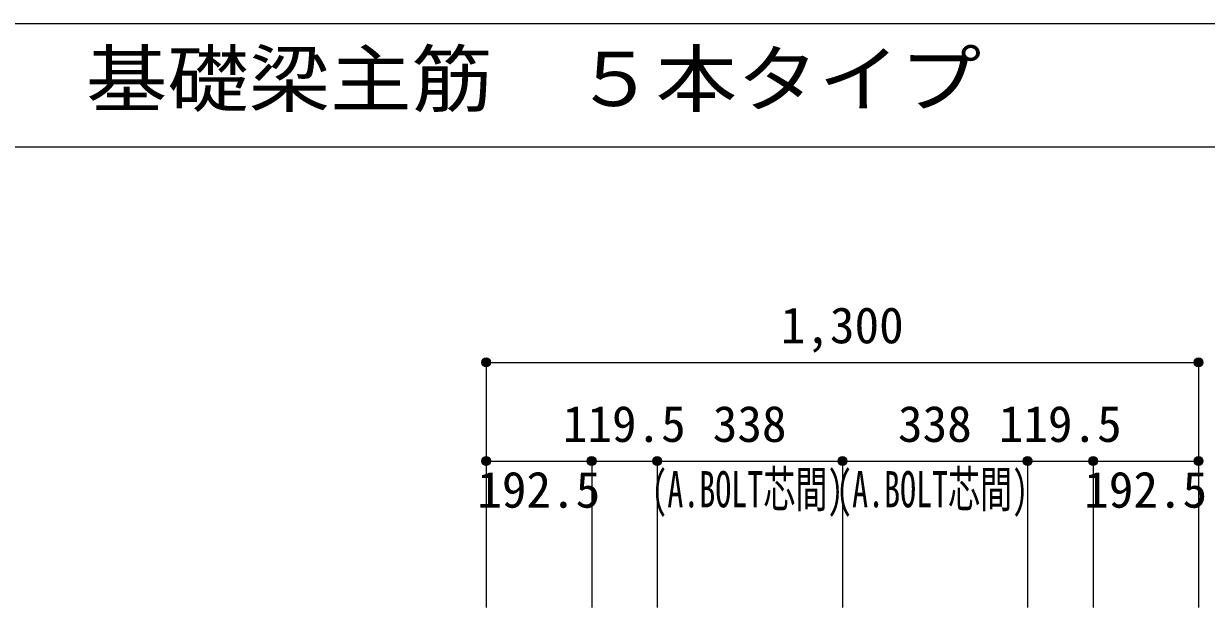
# Model space of a CAD drawing. Units: millimetres at full size, sheet at 1:30. Extents: x -5973 to 5954, y -4195 to 4201.
# Drawn here: x -942 to 1217, y 3136 to 4201 of the extents above; entities that cross this region are included whole.
import ezdxf
from ezdxf.enums import TextEntityAlignment as Align

# ---------------------------------------------------------------- set-up
doc = ezdxf.new("R2010")
doc.units = ezdxf.units.MM
doc.header["$LTSCALE"] = 30
doc.header["$PDMODE"] = 32
doc.header["$PDSIZE"] = 15
for name, color, linetype in [('0-7_文字', 4, 'Continuous'), ('0-D_寸法', 4, 'Continuous'), ('6-7_文字', 7, 'Continuous'), ('F-0_枠', 6, 'Continuous')]:
    doc.layers.add(name, color=color, linetype=linetype)
doc.styles.add('ＭＳ ゴシック', font='')
doc.styles.get('ＭＳ ゴシック').set_extended_font_data('MS Gothic')

msp = doc.modelspace()

# ---------------------------------------------------------------- linework, layer by layer
at = {"layer": '0-D_寸法'}
for p, q in [((-97.56, 3583.07), (-97.56, 3403.07)), ((-97.56, 3583.07), (-97.56, 3403.07)), ((-97.56, 3583.07), (1202.44, 3583.07)), ((-97.56, 3583.07), (1202.44, 3583.07)), ((1202.44, 3583.07), (1202.44, 3136.03)), ((-97.56, 3403.07), (-97.56, 3136.03)), ((-97.56, 3403.07), (94.94, 3403.07)), ((-97.56, 3403.07), (-97.56, 3136.03)), ((94.94, 3403.07), (94.94, 3136.03)), ((94.94, 3403.07), (214.44, 3403.07)), ((214.44, 3403.07), (214.44, 3136.03)), ((214.44, 3403.07), (552.44, 3403.07)), ((552.44, 3403.07), (552.44, 3136.03)), ((552.44, 3403.07), (890.44, 3403.07)), ((890.44, 3403.07), (890.44, 3136.03)), ((890.44, 3403.07), (1009.94, 3403.07)), ((1009.94, 3403.07), (1009.94, 3136.03)), ((1009.94, 3403.07), (1202.44, 3403.07))]:
    msp.add_line(p, q, dxfattribs=at)
for centre, radius in [((-97.56, 3583.07), 8), ((-97.56, 3583.07), 7.2), ((-97.56, 3583.07), 6.4), ((-97.56, 3583.07), 5.6), ((-97.56, 3583.07), 4.8), ((-97.56, 3583.07), 4), ((-97.56, 3583.07), 3.2), ((-97.56, 3583.07), 2.4), ((-97.56, 3583.07), 1.6), ((-97.56, 3583.07), 0.8), ((1202.44, 3583.07), 8), ((1202.44, 3583.07), 7.2), ((1202.44, 3583.07), 6.4), ((1202.44, 3583.07), 5.6), ((1202.44, 3583.07), 4.8), ((1202.44, 3583.07), 4), ((1202.44, 3583.07), 3.2), ((1202.44, 3583.07), 2.4), ((1202.44, 3583.07), 1.6), ((1202.44, 3583.07), 0.8), ((-97.56, 3403.07), 8), ((-97.56, 3403.07), 7.2), ((94.94, 3403.07), 8), ((94.94, 3403.07), 7.2), ((214.44, 3403.07), 8), ((214.44, 3403.07), 7.2), ((552.44, 3403.07), 8), ((552.44, 3403.07), 7.2), ((890.44, 3403.07), 8), ((890.44, 3403.07), 7.2), ((1009.94, 3403.07), 8), ((1009.94, 3403.07), 7.2), ((1202.44, 3403.07), 8), ((1202.44, 3403.07), 7.2), ((-97.56, 3403.07), 6.4), ((-97.56, 3403.07), 5.6), ((-97.56, 3403.07), 4.8), ((-97.56, 3403.07), 4), ((-97.56, 3403.07), 3.2), ((-97.56, 3403.07), 2.4), ((-97.56, 3403.07), 1.6), ((-97.56, 3403.07), 0.8), ((94.94, 3403.07), 6.4), ((94.94, 3403.07), 5.6), ((94.94, 3403.07), 4.8), ((94.94, 3403.07), 4), ((94.94, 3403.07), 3.2), ((94.94, 3403.07), 2.4), ((94.94, 3403.07), 1.6), ((94.94, 3403.07), 0.8), ((214.44, 3403.07), 6.4), ((214.44, 3403.07), 5.6), ((214.44, 3403.07), 4.8), ((214.44, 3403.07), 4), ((214.44, 3403.07), 3.2), ((214.44, 3403.07), 2.4), ((214.44, 3403.07), 1.6), ((214.44, 3403.07), 0.8), ((552.44, 3403.07), 6.4), ((552.44, 3403.07), 5.6), ((552.44, 3403.07), 4.8), ((552.44, 3403.07), 4), ((552.44, 3403.07), 3.2), ((552.44, 3403.07), 2.4), ((552.44, 3403.07), 1.6), ((552.44, 3403.07), 0.8), ((890.44, 3403.07), 6.4), ((890.44, 3403.07), 5.6), ((890.44, 3403.07), 4.8), ((890.44, 3403.07), 4), ((890.44, 3403.07), 3.2), ((890.44, 3403.07), 2.4), ((890.44, 3403.07), 1.6), ((890.44, 3403.07), 0.8), ((1009.94, 3403.07), 6.4), ((1009.94, 3403.07), 5.6), ((1009.94, 3403.07), 4.8), ((1009.94, 3403.07), 4), ((1009.94, 3403.07), 3.2), ((1009.94, 3403.07), 2.4), ((1009.94, 3403.07), 1.6), ((1009.94, 3403.07), 0.8), ((1202.44, 3403.07), 6.4), ((1202.44, 3403.07), 5.6), ((1202.44, 3403.07), 4.8), ((1202.44, 3403.07), 4), ((1202.44, 3403.07), 3.2), ((1202.44, 3403.07), 2.4), ((1202.44, 3403.07), 1.6), ((1202.44, 3403.07), 0.8)]:
    msp.add_circle(centre, radius, dxfattribs=at)
at = {"layer": '0-D_寸法', "color": 7}
for p in [(-97.56, 3583.07), (-97.56, 3583.07), (1202.44, 3583.07), (-97.56, 3403.07), (-97.56, 3403.07), (94.94, 3403.07), (94.94, 3403.07), (214.44, 3403.07), (214.44, 3403.07), (552.44, 3403.07), (552.44, 3403.07), (890.44, 3403.07), (890.44, 3403.07), (1009.94, 3403.07), (1009.94, 3403.07), (1202.44, 3403.07), (1202.44, 3403.07)]:
    msp.add_point(p, dxfattribs=at)
at = {"layer": 'F-0_枠'}
msp.add_line((-5972.88, 4201.15), (5954.1, 4201.15), dxfattribs=at)
at = {"layer": 'F-0_枠', "color": 2}
msp.add_line((-5972.88, 3976.15), (3723.6, 3976.15), dxfattribs=at)

# ---------------------------------------------------------------- texts
at = {"layer": '0-7_文字', "style": 'ＭＳ ゴシック', "width": 0.65}
for p in [(203.85, 3298.79), (541.02, 3298.79)]:
    msp.add_text('(A.BOLT芯間)', height=65.98, dxfattribs=at).set_placement(p, align=Align.BOTTOM_LEFT)
at = {"layer": '0-D_寸法', "style": 'ＭＳ ゴシック'}
for s, p in [('1,300', (439.94, 3598.07)), ('119.5', (42.19, 3418.07)), ('338', (315.94, 3418.07)), ('338', (653.94, 3418.07)), ('119.5', (837.69, 3418.07)), ('192.5', (-113.81, 3298.07)), ('192.5', (993.69, 3298.07))]:
    msp.add_text(s, height=65.98, dxfattribs=at).set_placement(p, align=Align.BOTTOM_LEFT)
at = {"layer": '6-7_文字', "color": 2, "style": 'ＭＳ ゴシック', "width": 1.1}
msp.add_text('\u3000\u3000基礎梁主筋\u3000５本タイプ', height=98.97, dxfattribs=at).set_placement((-1124.64, 4021.15), align=Align.BOTTOM_LEFT)

doc.saveas('drawing.dxf')
